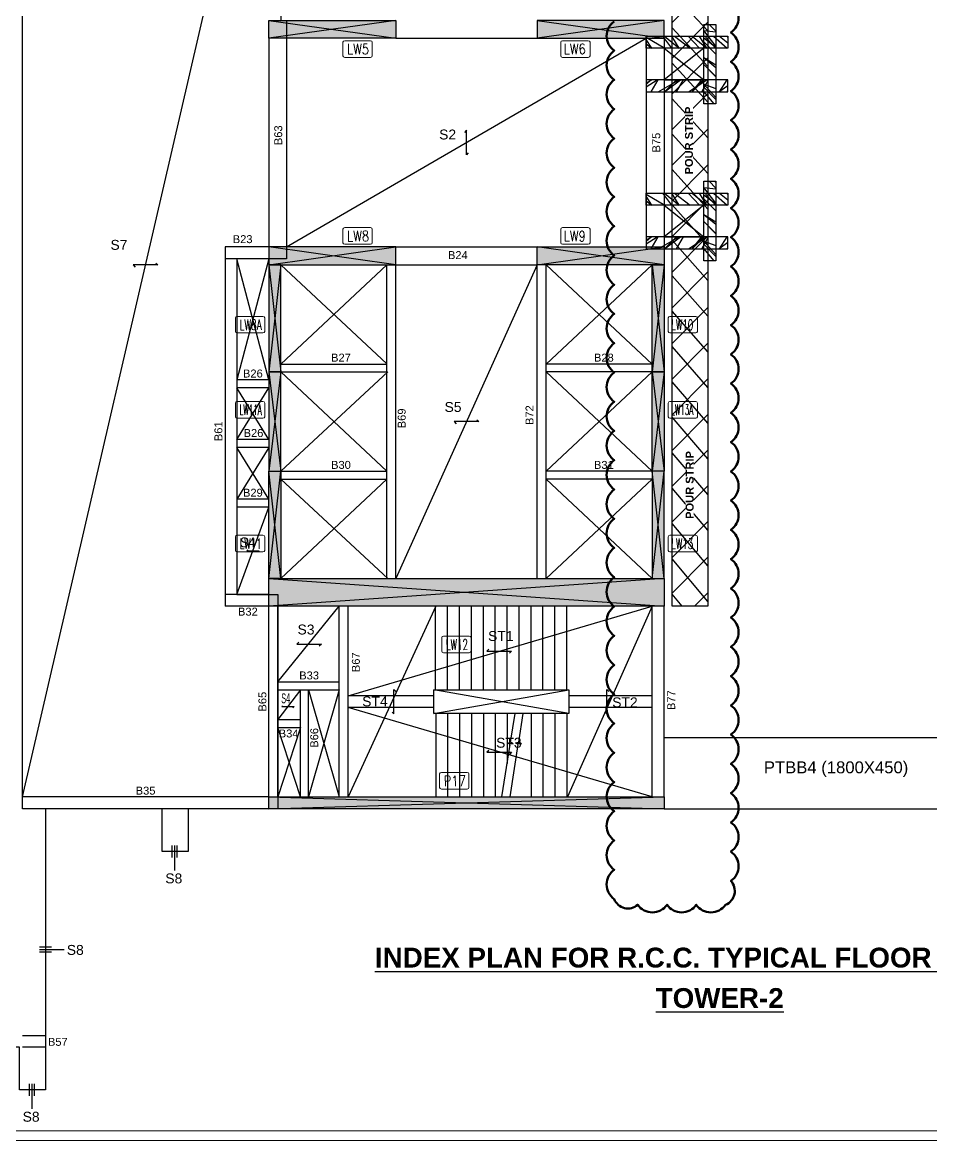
# Model space of a CAD drawing. Header units: millimetres. Extents: x 4072749 to 4289992, y -2929799 to -2870333.
# Drawn here: x 4147839 to 4170693, y -2929799 to -2901649 of the extents above; entities that cross this region are included whole.
import ezdxf
from ezdxf.enums import TextEntityAlignment as Align

# ---------------------------------------------------------------- set-up
doc = ezdxf.new("R2010")
doc.units = ezdxf.units.MM
doc.header["$MEASUREMENT"] = 0
for name, color, linetype in [('JW_  BEAM', 4, 'Continuous'), ('JW_  COL', 221, 'Continuous'), ('JW_  COLFILL', 25, 'Continuous'), ('JW_  DUCT', 41, 'Continuous'), ('JW_  SLAB', 3, 'Continuous'), ('JW_  SLAB MARK', 3, 'Continuous'), ('JW_  SLAB NO', 1, 'Continuous'), ('JW_ BEAM NO', 42, 'Continuous'), ('JW_ SLAB MARK', 3, 'Continuous'), ('PT BAND BEAM NO', 7, 'Continuous'), ('STR PT SLAB BOT MESH', 7, 'Continuous')]:
    doc.layers.add(name, color=color, linetype=linetype)
for name, color, linetype, lineweight in [('JW_  TEMPLATE', 7, 'Continuous', 0), ('JW_ CNO', 255, 'Continuous', 0), ('POUR STRIP', 226, 'Continuous', 30), ('PT BEAM', 190, 'Continuous', 5), ('STR HB', 7, 'Continuous', 30)]:
    doc.layers.add(name, color=color, linetype=linetype, lineweight=lineweight)
doc.styles.add('ITA', font='simplex.shx')
doc.styles.add('JW_LABEL_100', font='swisseb.ttf')
doc.styles.add('NEWIL', font='GOTHICB.TTF', dxfattribs={"height": 300})
doc.styles.add('SC-BBS1', font='sanss___.ttf')

# ---------------------------------------------------------------- blocks, each defined once
blk = doc.blocks.new('A$C7AA324D1')
at = {"layer": 'JW_ SLAB MARK'}
for p, q in [((378.12562139894, 0), (-1178.484409792756, 0)), ((378.12562139894, 164.5394158016715), (-373.4778657432472, 164.5394158016715)), ((378.12562139894, -149.5278345884871), (-373.4778657432472, -149.5278345884871))]:
    blk.add_line(p, q, dxfattribs=at)
blk = doc.blocks.new('A$C100E1CEC')
at = {"layer": 'JW_  SLAB MARK'}
blk.add_lwpolyline([(62.1073909047991, -374.8061130348359), (0, -443.0889057548482), (0, 443.0889057549649), (-76.91572563932277, 365.506074011093)], dxfattribs=at)
blk = doc.blocks.new('00 JW_  COL')
at = {"layer": 'JW_  COL'}
for p, q in [((0, 1), (1, 0)), ((0, 0), (1, 1))]:
    blk.add_line(p, q, dxfattribs=at)
blk.add_lwpolyline([(0, 0), (1, 0), (1, 1), (0, 1)], close=True, dxfattribs=at)
at = {"layer": 'JW_  COLFILL'}
blk.add_trace([(1, 1), (0, 1), (1, 0), (0, 0)], dxfattribs=at)
blk = doc.blocks.new('Co')
at = {"const_width": 0.75}
blk.add_lwpolyline([(-12.57264648434829, -7.168791121484557), (-12.57264648434829, 6.586867149988848, -0.4142135623730951), (-11.0726464843483, 8.086867149988848), (10.51336620979646, 8.086867149988848, -0.4142135623730951), (12.01336620979646, 6.586867149988848), (12.01336620979646, -7.168791121484333, -0.4142135623730951), (10.51336620979646, -8.668791121484333), (-11.0726464843483, -8.668791121484333, -0.4142135623730951)], format="xyb", close=True, dxfattribs=at)
at = {"style": 'ITA', "width": 0.6141413779532503}
blk.add_attdef('COL', text='', height=10.5, rotation=0.6380426177420724, dxfattribs=at).set_placement((-9.934659994843967, -5.506866508021403), (8.48843896730341, -5.301699420482576), align=Align.FIT)

msp = doc.modelspace()

# ---------------------------------------------------------------- hatches: boundary and pattern name
at = {"layer": 'POUR STRIP', "lineweight": -3}
h = msp.add_hatch(dxfattribs=at)
h.set_pattern_fill('ANSI37', color=226, scale=200, style=0)
h.set_pattern_definition([(45, (-265170448.1987225, -2338983835.147085), (-449.0128060534576, 449.0128060534577), []), (135, (-265170448.1987225, -2338983835.147085), (-449.0128060534577, -449.0128060534576), [])])
h.paths.add_polyline_path([(4164188.214708298, -2916348.954593997), (4165088.214708298, -2916348.954593997), (4165088.214708298, -2892998.953764453), (4164188.214708298, -2892998.953764453)])
at = {"layer": 'STR HB', "lineweight": -3}
h = msp.add_hatch(dxfattribs=at)
h.set_pattern_fill('ANSI34', color=252, scale=25, angle=270, style=0)
h.set_pattern_definition([(315, (-2331635054.25076, 267850663.1863077), (336.7596045400932, 336.7596045400932), []), (315, (-2331635054.25076, 267850550.933058), (336.7596045400932, 336.7596045400932), []), (315, (-2331635054.25076, 267850438.6798079), (336.7596045400932, 336.7596045400932), []), (315, (-2331635054.25076, 267850326.4263079), (336.7596045400932, 336.7596045400932), [])])
h.paths.add_polyline_path([(4164988.214707851, -2901698.950978994), (4164988.214708328, -2903698.917917967), (4165288.214708328, -2903698.917917967), (4165288.214708328, -2901698.950979054)])
h = msp.add_hatch(dxfattribs=at)
h.set_pattern_fill('ANSI34', color=252, scale=24.99999999999999, angle=90, style=0)
h.set_pattern_definition([(135, (2339960780.620587, -273654661.0734785), (-336.7596045400932, -336.7596045400931), []), (135, (2339960780.620587, -273654548.8202289), (-336.7596045400932, -336.7596045400931), []), (135, (2339960780.620587, -273654436.5669788), (-336.7596045400932, -336.7596045400931), []), (135, (2339960780.620587, -273654324.3134788), (-336.7596045400932, -336.7596045400931), [])])
h.paths.add_polyline_path([(4165588.119856358, -2902298.969252884), (4165588.119856358, -2901998.969252348), (4163538.249332428, -2901998.91930294), (4163538.249332428, -2902298.919303417)])
h = msp.add_hatch(dxfattribs=at)
h.set_pattern_fill('ANSI34', color=252, scale=24.99999999999999, angle=270, style=0)
h.set_pattern_definition([(225, (2339960780.620587, 267849263.2341654), (-336.7596045400932, 336.7596045400931), []), (225, (2339960780.620587, 267849150.9809158), (-336.7596045400932, 336.7596045400931), []), (225, (2339960780.620587, 267849038.7276657), (-336.7596045400932, 336.7596045400931), []), (225, (2339960780.620587, 267848926.4741657), (-336.7596045400932, 336.7596045400931), [])])
h.paths.add_polyline_path([(4165588.119856834, -2903098.870060146), (4163538.249332428, -2903098.820110738), (4163538.249332428, -2903398.820111334), (4165588.119856834, -2903398.870060682)])
h = msp.add_hatch(dxfattribs=at)
h.set_pattern_fill('ANSI34', color=252, scale=25, angle=270, style=0)
h.set_pattern_definition([(315, (-2331635054.25076, 267846713.1863077), (336.7596045400932, 336.7596045400932), []), (315, (-2331635054.25076, 267846600.933058), (336.7596045400932, 336.7596045400932), []), (315, (-2331635054.25076, 267846488.6798079), (336.7596045400932, 336.7596045400932), []), (315, (-2331635054.25076, 267846376.4263079), (336.7596045400932, 336.7596045400932), [])])
h.paths.add_polyline_path([(4164988.214707851, -2905648.950978994), (4164988.214708328, -2907648.917917967), (4165288.214708328, -2907648.917917967), (4165288.214708328, -2905648.950979054)])
h = msp.add_hatch(dxfattribs=at)
h.set_pattern_fill('ANSI34', color=252, scale=24.99999999999999, angle=90, style=0)
h.set_pattern_definition([(135, (2339960780.620587, -273658611.0734785), (-336.7596045400932, -336.7596045400931), []), (135, (2339960780.620587, -273658498.8202289), (-336.7596045400932, -336.7596045400931), []), (135, (2339960780.620587, -273658386.5669788), (-336.7596045400932, -336.7596045400931), []), (135, (2339960780.620587, -273658274.3134788), (-336.7596045400932, -336.7596045400931), [])])
h.paths.add_polyline_path([(4165588.119856358, -2906248.969252884), (4165588.119856358, -2905948.969252348), (4163538.249332428, -2905948.91930294), (4163538.249332428, -2906248.919303417)])
h = msp.add_hatch(dxfattribs=at)
h.set_pattern_fill('ANSI34', color=252, scale=24.99999999999999, angle=270, style=0)
h.set_pattern_definition([(225, (2339960780.620587, 267845313.2341654), (-336.7596045400932, 336.7596045400931), []), (225, (2339960780.620587, 267845200.9809158), (-336.7596045400932, 336.7596045400931), []), (225, (2339960780.620587, 267845088.7276657), (-336.7596045400932, 336.7596045400931), []), (225, (2339960780.620587, 267844976.4741657), (-336.7596045400932, 336.7596045400931), [])])
h.paths.add_polyline_path([(4165588.119856834, -2907048.870060146), (4163538.249332428, -2907048.820110738), (4163538.249332428, -2907348.820111334), (4165588.119856834, -2907348.870060682)])

# ---------------------------------------------------------------- linework, layer by layer
at = {"layer": 'JW_  BEAM'}
for p, q in [((4154038.840416738, -2902049.003321954), (4154038.840416738, -2907298.937909706)), ((4154488.840416735, -2902049.004869733), (4154488.840416735, -2907298.939457487)), ((4157238.538277278, -2902048.999633651), (4160788.840482026, -2902049.303034918)), ((4163538.84048203, -2902049.00855806), (4163538.84048203, -2907298.936361926)), ((4163988.840482026, -2902049.01010584), (4163988.840482026, -2907298.937909706)), ((4152938.349490155, -2907298.999633651), (4152938.350414169, -2916348.999633141)), ((4154038.977227373, -2907298.999309077), (4152938.538301716, -2907298.999633651)), ((4157238.839051526, -2907298.937909706), (4160788.840482026, -2907298.937641037)), ((4154038.977227373, -2907598.999309077), (4152938.538301716, -2907598.999633651)), ((4153238.349532514, -2907598.999633651), (4153238.350371891, -2916048.999633141)), ((4157008.153279427, -2915648.34424137), (4157008.153279427, -2907748.9375776)), ((4157238.153279427, -2915648.34424137), (4157238.153279427, -2907748.9375776)), ((4157238.839051526, -2907748.937909706), (4160788.840482026, -2907748.937641037)), ((4160788.455429979, -2915648.34424137), (4160788.455429979, -2907748.9375776)), ((4161018.455429979, -2915648.34424137), (4161018.455429979, -2907748.9375776)), ((4154338.455242949, -2910249.240953553), (4157008.153256109, -2910249.240963862)), ((4154338.455242949, -2910449.240953553), (4157008.153256109, -2910449.240963862)), ((4163688.455551722, -2910249.240953165), (4161018.455453299, -2910249.240963862)), ((4163688.455551722, -2910449.240953165), (4161018.455453299, -2910449.240963862)), ((4154038.977603912, -2910648.999016729), (4153238.350095289, -2910648.999341303)), ((4154038.977603912, -2910848.999016729), (4153238.350126008, -2910848.999341303)), ((4154038.977603889, -2912148.99901673), (4153238.350095266, -2912148.999341304)), ((4154038.977603889, -2912348.99904079), (4153238.350125984, -2912348.999365365)), ((4154338.455311424, -2912949.240490359), (4157008.153324582, -2912949.240500668)), ((4163688.455483247, -2912949.240489971), (4161018.455384824, -2912949.240500668)), ((4154338.455311424, -2913149.240490359), (4157008.153324582, -2913149.240500669)), ((4163688.455483247, -2913149.240489971), (4161018.455384824, -2913149.240500669)), ((4154038.977603864, -2913648.999128404), (4153238.350095241, -2913648.999452978)), ((4154038.977603864, -2913848.999055815), (4153238.35012596, -2913848.99938039)), ((4154038.977604055, -2916048.999308567), (4152938.538678397, -2916048.999633141)), ((4154038.977604055, -2916348.999308567), (4152938.538678397, -2916348.999633141)), ((4154038.788634498, -2921148.999959025), (4154038.788634498, -2916348.999592561)), ((4154268.788634498, -2921148.999959025), (4154268.788634498, -2916348.999592561)), ((4155808.538334359, -2921148.999977634), (4155808.538334359, -2916348.999611171)), ((4156038.538334359, -2921148.999977634), (4156038.538334359, -2916348.999611171)), ((4158238.506560792, -2918449.000016141), (4158238.506560613, -2916349.000027108)), ((4158538.506560792, -2918449.000016141), (4158538.506560613, -2916349.000027108)), ((4158838.538311412, -2918449.000016141), (4158838.538311233, -2916349.000027108)), ((4159138.538311412, -2918449.000016141), (4159138.538311233, -2916349.000027108)), ((4159438.538311412, -2918449.000016141), (4159438.538311233, -2916349.000027108)), ((4159738.538311412, -2918449.000016141), (4159738.538311233, -2916349.000027108)), ((4160038.538311531, -2918449.000016141), (4160038.538311352, -2916349.000027108)), ((4160338.538311412, -2918449.000016141), (4160338.538311233, -2916349.000027108)), ((4160638.538311412, -2918449.000016141), (4160638.538311233, -2916349.000027108)), ((4160938.538311412, -2918449.000016141), (4160938.538311233, -2916349.000027108)), ((4161238.538311412, -2918449.000016141), (4161238.538311233, -2916349.000027108)), ((4161538.538311412, -2918449.000016141), (4161538.538311233, -2916349.000027108)), ((4163686.822089778, -2921148.999977634), (4163686.822089778, -2916348.999611171)), ((4163986.822089778, -2921148.999977634), (4163986.822089778, -2916348.999611171)), ((4154268.858468366, -2918248.99993617), (4155808.608168228, -2918248.999955334)), ((4154268.858465559, -2918448.999981412), (4155808.608165421, -2918449.000000576)), ((4154838.910284681, -2921148.999626895), (4154838.910284681, -2918448.999988186)), ((4155038.910307688, -2921148.999626895), (4155038.91030769, -2918448.999990994)), ((4158188.538324155, -2918599.000003338), (4156038.538311352, -2918599.000003338)), ((4163688.538311352, -2918598.865772653), (4161588.538298549, -2918598.865772653)), ((4158188.538324155, -2918899.000003338), (4156038.538311352, -2918899.000003338)), ((4163688.538311352, -2918898.865772653), (4161588.538298549, -2918898.865772653)), ((4158238.538311352, -2919049.000016141), (4158238.538311352, -2921149.000015188)), ((4158538.538311352, -2919049.000016141), (4158538.538311352, -2921149.000015188)), ((4158838.538311352, -2919049.000016141), (4158838.538311352, -2921149.000015188)), ((4159138.538311352, -2919049.000016141), (4159138.538311352, -2921149.000015188)), ((4159438.538311352, -2919049.000016141), (4159438.538311352, -2921149.000015188)), ((4159738.538311352, -2919049.000016141), (4159738.538311352, -2921149.000015188)), ((4160038.538311352, -2919049.000016141), (4160038.538311352, -2920303.505891252)), ((4160638.538311352, -2919049.000016141), (4160638.538311352, -2921149.000015188)), ((4160938.538311352, -2919049.000016141), (4160938.538311352, -2921149.000015188)), ((4161238.538311352, -2919049.000016141), (4161238.538311352, -2921149.000015188)), ((4161538.538311352, -2919049.000016141), (4161538.538311352, -2921149.000015188)), ((4154268.858468366, -2919198.999995759), (4154838.910284681, -2919198.999995759)), ((4154268.858465, -2919398.999995759), (4154838.910281312, -2919398.999995759)), ((4154038.840450813, -2921148.937909706), (4147838.716190628, -2921148.937909706)), ((4154038.840450813, -2921448.937909706), (4147838.712394765, -2921448.937909706)), ((4147838.474741636, -2927149.022955838), (4148418.216057017, -2927149.020851594)), ((4148418.216057017, -2927149.020851594), (4148418.216057017, -2927449.020851594)), ((4148418.216057017, -2927449.020851594), (4147838.537864035, -2927449.010331358))]:
    msp.add_line(p, q, dxfattribs=at)
msp.add_lwpolyline([(4158188.538324155, -2918449.000016141), (4161588.538298549, -2918449.000016141), (4161588.538298549, -2919049.000016141), (4158188.538324155, -2919049.000016141)], close=True, dxfattribs=at)
for points in [[(4159905.592208256, -2921148.865769315), (4160113.266746272, -2919828.33272593), (4160043.838045348, -2919787.045252252), (4160192.016821672, -2919810.348689485), (4160122.588121166, -2919769.061214853), (4160235.829041411, -2919049.000016141)], [(4160110.525070121, -2921148.865769315), (4160318.199608137, -2919828.33272593), (4160248.770907213, -2919787.045252252), (4160396.949683537, -2919810.348689485), (4160327.52098303, -2919769.061214853), (4160440.761903276, -2919049.000016141)]]:
    msp.add_lwpolyline(points, dxfattribs=at)
at = {"layer": 'JW_  DUCT'}
for p, q in [((4163988.840482026, -2902298.999652057), (4164988.538301716, -2903098.999633651)), ((4164988.538278708, -2902298.999652057), (4163988.840482026, -2903098.999633651)), ((4163988.805366666, -2906248.966247573), (4164988.538271198, -2907048.999615245)), ((4164988.496967325, -2906249.032695156), (4163988.805363237, -2907048.994339454)), ((4154038.978483112, -2907599.219974606), (4153238.349808591, -2910648.999341303)), ((4154038.977603913, -2910648.999016729), (4153238.401405546, -2907598.98718579)), ((4154338.455421773, -2907748.999995759), (4157008.153279427, -2910248.999995759)), ((4154338.455421773, -2910249.240953553), (4157008.153279427, -2907748.999995759)), ((4161018.455429979, -2907748.999995759), (4163688.455551722, -2910249.240953165)), ((4161018.455429979, -2910249.240963862), (4163688.455421773, -2907748.999995759)), ((4154338.455242949, -2910449.240953553), (4157008.153324582, -2912949.240500668)), ((4157038.455421773, -2910448.999995759), (4154338.455421773, -2912949.240490359)), ((4161018.455429979, -2910448.999995759), (4163688.455421773, -2912948.936386937)), ((4161018.455429979, -2912949.240500668), (4163688.590374993, -2910449.061514338)), ((4154039.030285681, -2912148.999016731), (4153238.401405165, -2910848.999341303)), ((4153238.401405141, -2912148.999341304), (4154038.978360987, -2910849.107193225)), ((4154039.030285681, -2912348.999040789), (4153238.401405117, -2913648.999452978)), ((4154038.978360939, -2913648.890951908), (4153238.401405141, -2912348.999365365)), ((4157008.153279427, -2913148.999995759), (4154338.521058713, -2915649.068258177)), ((4154338.705536159, -2913149.24049036), (4157038.455421773, -2915648.999995759)), ((4161018.455429979, -2915648.34424137), (4163688.455551722, -2913148.999870808)), ((4161018.455429979, -2913149.240500669), (4163688.455421773, -2915648.999995759)), ((4155038.91030769, -2918448.999990994), (4155808.660154136, -2921148.999995759)), ((4155808.608165421, -2918449.000000576), (4155038.910307688, -2921148.937577577)), ((4158188.538324155, -2919049.000016141), (4161588.538298549, -2918449.000016141)), ((4161588.538298549, -2919049.000016141), (4158188.538324155, -2918449.000016141)), ((4154838.910281312, -2919398.999995759), (4154268.858468366, -2921148.999995759)), ((4154838.910284681, -2921148.937577577), (4154268.858468366, -2919398.999995759))]:
    msp.add_line(p, q, dxfattribs=at)
for points in [[(4164988.538278708, -2902298.999652057), (4163988.840482026, -2902298.999652057), (4163988.840482026, -2903098.999633651), (4164988.538278708, -2903098.999633651)], [(4164988.538278708, -2906249.032695156), (4163988.805366666, -2906248.999309077), (4163988.805366666, -2907048.994339454), (4164988.538278708, -2907049.027725533)]]:
    msp.add_lwpolyline(points, close=True, dxfattribs=at)
at = {"layer": 'JW_  SLAB'}
for p, q in [((4147838.712394766, -2921148.937909706), (4154038.538155535, -2894349.880050355)), ((4154488.840416735, -2907298.937585156), (4163538.84048203, -2902049.00855806)), ((4160788.455429979, -2907748.9375776), (4157238.153279427, -2915648.34424137)), ((4153238.350371892, -2916048.999633141), (4154038.977603865, -2913848.999055815)), ((4154268.788634498, -2918249.000268299), (4155808.538334359, -2916348.999611171)), ((4156038.288148163, -2918598.999309077), (4163686.822089778, -2916349.000327888)), ((4158238.588228885, -2916348.999296273), (4156038.538334359, -2921148.999977634)), ((4163686.822089778, -2916349.000327888), (4161555.204945365, -2921148.999309077)), ((4154838.910284681, -2918448.999988187), (4154268.858468366, -2919198.999995759)), ((4163686.822089778, -2921148.937909706), (4156038.288148163, -2918898.999309077))]:
    msp.add_line(p, q, dxfattribs=at)
msp.add_lwpolyline([(4184488.214706748, -2886823.896189699), (4184488.214755743, -2921448.89616395), (4184488.214755743, -2922523.89616395), (4183838.214755743, -2922523.89616395), (4183838.214755743, -2921443.962496767), (4152008.214707284, -2921453.829831133), (4152008.214707284, -2922523.89616395), (4151358.214707284, -2922523.89616395), (4151358.214707284, -2921448.89616395), (4148418.214707463, -2921448.89616395), (4148418.214707463, -2928523.89616395), (4147768.214707463, -2928523.89616395), (4147768.214707463, -2927448.89616395), (4099838.214731305, -2927448.89616395)], dxfattribs=at)
at = {"layer": 'JW_  TEMPLATE'}
for points in [[(4072749.499868047, -2870397.900057539), (4072749.499868047, -2929799.403855008), (4192186.247252548, -2929799.403855008), (4192186.247252548, -2870397.900057539)], [(4072999.506197161, -2870647.906386654), (4072999.506197161, -2929549.397525895), (4191936.240923435, -2929549.397525895), (4191936.240923435, -2870647.906386654)]]:
    msp.add_lwpolyline(points, close=True, dxfattribs=at)
at = {"layer": 'POUR STRIP', "color": 226, "lineweight": -3}
msp.add_lwpolyline([(4164188.214708298, -2892999.02916373), (4165088.214708298, -2892999.030321759), (4165088.214708298, -2916348.957378459), (4164188.214708298, -2916348.954593997)], close=True, dxfattribs=at)
at = {"layer": 'PT BAND BEAM NO'}
msp.add_lwpolyline([(4147838.090437884, -2893899.835033182), (4154338.214585124, -2893899.835033181), (4154338.214585124, -2901598.830355143), (4154488.516846322, -2901598.954291904), (4154488.516846322, -2907598.954291904), (4154038.653656961, -2907598.954291904), (4153238.081079272, -2907598.954528033), (4153238.028425093, -2916048.954527538), (4154268.465064087, -2916048.954386676), (4154268.465064088, -2921448.892567982), (4147838.388824355, -2921448.892892533), (4147838.388824355, -2893899.835033182)], dxfattribs=at)
at = {"layer": 'PT BEAM', "lineweight": 30}
for p, q in [((4163986.196379907, -2919648.944657097), (4184188.127933298, -2919648.955063388)), ((4163988.26658294, -2921448.892567982), (4184163.211355211, -2921448.954986163))]:
    msp.add_line(p, q, dxfattribs=at)
at = {"layer": 'STR HB', "lineweight": -3}
for points in [[(4165288.214708298, -2901698.950979011), (4165288.214708298, -2903698.917917984), (4164988.214708298, -2903698.917917984), (4164988.214708298, -2901698.950979011)], [(4163538.249332653, -2902298.919303415), (4163538.249332653, -2901998.919302938), (4165588.11985647, -2901998.969252363), (4165588.11985647, -2902298.96925284)], [(4163538.249332653, -2903098.820110796), (4163538.249332653, -2903398.820111272), (4165588.11985647, -2903398.870060697), (4165588.11985647, -2903098.87006022)], [(4165288.214708297, -2905648.950979011), (4165288.214708297, -2907648.917917984), (4164988.214708297, -2907648.917917984), (4164988.214708297, -2905648.950979011)], [(4163538.249332652, -2906248.919303415), (4163538.249332652, -2905948.919302938), (4165588.119856469, -2905948.969252363), (4165588.119856469, -2906248.96925284)], [(4163538.249332652, -2907048.820110796), (4163538.249332652, -2907348.820111272), (4165588.119856469, -2907348.870060697), (4165588.119856469, -2907048.87006022)]]:
    msp.add_lwpolyline(points, close=True, dxfattribs=at)

# ---------------------------------------------------------------- block references
at = {"layer": 'JW_  COL'}
for p, xscale, yscale, zscale, rotation in [((4157238.538277278, -2901598.999309078), 450, -3200, 299.9997228682041, 270), ((4160788.538342564, -2901598.999309078), -450, -3200, 299.9997228682041, 89.99999999999993), ((4157238.538277278, -2907748.937585157), -450, -3200, 299.9997228682041, 270), ((4160788.538342564, -2907748.937585157), 450, -3200, 299.9997228682041, 90), ((4154038.538155534, -2907749.061521917), -2700, -300, 2749.886601229548, 89.99999999999993), ((4163988.538464308, -2907749.061521917), 2700, -300, 2749.886601229548, 270), ((4154038.403332263, -2910449.061521918), -2500, -300, 2749.886601229548, 89.99999999999993), ((4163988.673287578, -2910449.061521918), 2500, -300, 2749.886601229548, 270), ((4154038.538155534, -2915648.937096238), 2700, -300, 2749.886601229548, 90), ((4163988.538464308, -2915648.937096238), -2700, -300, 2749.886601229548, 270), ((4163988.538309922, -2915648.936890896), 700, -9950, 299.9997228682041, 270), ((4154038.59015335, -2921148.937585156), -9950, 300, 1099.999999999854, 180)]:
    msp.add_blockref('00 JW_  COL', p, dxfattribs=dict(at, xscale=xscale, yscale=yscale, zscale=zscale, rotation=rotation))
at = {"layer": 'JW_  SLAB MARK'}
for name, p, xscale, yscale, zscale in [('A$C100E1CEC', (4159013.840449382, -2904673.969411255), 0.7000000000698492, 0.7000000000698492, 0.7000000000698492), ('A$C100E1CEC', (4157188.688346895, -2918748.999636953), -0.7000000000698492, 0.7000000000698492, 0.7000000000698492), ('A$C100E1CEC', (4162546.013517571, -2918748.999818482), -0.7000000000698492, 0.7000000000698492, 0.7000000000698492), ('A$C7AA324D1', (4148418.216057017, -2924986.39616395), -0.4, 0.4, 0.4)]:
    msp.add_blockref(name, p, dxfattribs=dict(at, xscale=xscale, yscale=yscale, zscale=zscale))
for name, p, xscale, yscale, zscale, rotation in [('A$C100E1CEC', (4150935.452654334, -2907756.672360606), 0.7000000000698492, 0.7000000000698492, 0.7000000000698492, 90), ('A$C100E1CEC', (4159013.304354704, -2911698.640909485), 0.7000000000698492, 0.7000000000698492, 0.7000000000698492, 90), ('A$C100E1CEC', (4153642.185637299, -2914948.999344478), -0.3500000000349246, 0.3500000000349246, 0.3500000000349246, 270), ('A$C100E1CEC', (4155053.788549701, -2917298.999939735), -0.7000000000698492, 0.7000000000698492, 0.7000000000698492, 270), ('A$C100E1CEC', (4159837.680184242, -2917473.999818482), -0.7000000000698492, 0.7000000000698492, 0.7000000000698492, 270), ('A$C100E1CEC', (4154519.395302209, -2918874.009556495), -0.3500000000349246, 0.3500000000349246, 0.3500000000349246, 270), ('A$C100E1CEC', (4159837.680184243, -2920023.968609391), -0.7000000000698492, 0.7000000000698492, 0.7000000000698492, 270), ('A$C7AA324D1', (4151663.538278707, -2922523.999309077), -0.4, 0.4, 0.4, 270), ('A$C7AA324D1', (4148073.536929333, -2928523.999309077), -0.4, 0.4, 0.4, 270)]:
    msp.add_blockref(name, p, dxfattribs=dict(at, xscale=xscale, yscale=yscale, zscale=zscale, rotation=rotation))
at = {"layer": 'JW_ CNO'}
ref = msp.add_blockref('Co', (4156264.558327252, -2902315.053774012), dxfattribs=dict(at, xscale=-30, yscale=25, zscale=1159210))
ref.add_attrib('COL', 'LW5', dxfattribs={"layer": '0', "height": 262.5049732237251, "rotation": 359.4682911028592, "style": 'ITA', "oblique": -0.2339283190061191, "width": 0.7494322674471615}).set_placement((4156009.905158228, -2902447.596259524), (4156562.598127096, -2902452.725436713), align=Align.FIT)
ref = msp.add_blockref('Co', (4161762.518292592, -2902315.053774012), dxfattribs=dict(at, xscale=30, yscale=25, zscale=1159210))
ref.add_attrib('COL', 'LW6', dxfattribs={"layer": '0', "height": 262.5049732237251, "rotation": 0.5317088973330019, "style": 'ITA', "oblique": -0.2339283190061191, "width": 0.7494322674484475}).set_placement((4161464.478492747, -2902452.725436713), (4162017.171461616, -2902447.596259522), align=Align.FIT)
ref = msp.add_blockref('Co', (4156264.558327252, -2907032.883120222), dxfattribs=dict(at, xscale=30, yscale=25, zscale=1159210, rotation=180))
ref.add_attrib('COL', 'LW8', dxfattribs={"layer": '0', "height": 262.5049732237251, "rotation": 0.5317088837675236, "style": 'ITA', "oblique": -0.2339283190061191, "width": 0.7494322674493265}).set_placement((4156012.341187968, -2907162.83430459), (4156565.034156838, -2907157.705127531), align=Align.FIT)
ref = msp.add_blockref('Co', (4161762.518292592, -2907032.883120222), dxfattribs=dict(at, xscale=-30, yscale=25, zscale=1159210, rotation=180))
ref.add_attrib('COL', 'LW9', dxfattribs={"layer": '0', "height": 262.5049732237251, "rotation": 359.4682911163764, "style": 'ITA', "oblique": -0.2339283190061191, "width": 0.7494322674480464}).set_placement((4161462.042463006, -2907157.705127401), (4162014.735431875, -2907162.834304459), align=Align.FIT)
ref = msp.add_blockref('Co', (4153561.132757518, -2909266.145343332), dxfattribs=dict(at, xscale=30, yscale=25, zscale=1159210, rotation=180))
ref.add_attrib('COL', 'LW8A', dxfattribs={"layer": '0', "height": 262.5049732237251, "rotation": 0.5317088835261767, "style": 'ITA', "oblique": -0.2339283190061191, "width": 0.5458827627099822}).set_placement((4153308.915618235, -2909396.096527698), (4153861.608587106, -2909390.96735064), align=Align.FIT)
ref = msp.add_blockref('Co', (4164465.943862323, -2909266.145343332), dxfattribs=dict(at, xscale=-30, yscale=25, zscale=1159210, rotation=180))
ref.add_attrib('COL', 'LW10', dxfattribs={"layer": '0', "height": 262.5049732237251, "rotation": 359.4682911163272, "style": 'ITA', "oblique": -0.2339283190061191, "width": 0.559702579485577}).set_placement((4164165.468032739, -2909390.967350509), (4164718.161001608, -2909396.096527568), align=Align.FIT)
ref = msp.add_blockref('Co', (4153561.132757518, -2911396.483630063), dxfattribs=dict(at, xscale=-30, yscale=25, zscale=1159210))
ref.add_attrib('COL', 'LW11A', dxfattribs={"layer": '0', "height": 262.5049732237251, "rotation": 359.468291102861, "style": 'ITA', "oblique": -0.2339283190061191, "width": 0.4377871661339756}).set_placement((4153306.479588495, -2911529.026115575), (4153859.172557364, -2911534.155292764), align=Align.FIT)
ref = msp.add_blockref('Co', (4164465.943862323, -2911396.483630063), dxfattribs=dict(at, xscale=30, yscale=25, zscale=1159210))
ref.add_attrib('COL', 'LW13A', dxfattribs={"layer": '0', "height": 262.5049732237251, "rotation": 0.5317088972829408, "style": 'ITA', "oblique": -0.2339283190061191, "width": 0.4377871661347234}).set_placement((4164167.904062478, -2911534.155292764), (4164720.597031348, -2911529.026115574), align=Align.FIT)
ref = msp.add_blockref('Co', (4153561.132757518, -2914775.739694905), dxfattribs=dict(at, xscale=30, yscale=25, zscale=1159210, rotation=180))
ref.add_attrib('COL', 'LW11', dxfattribs={"layer": '0', "height": 262.5049732237251, "rotation": 0.5317088837192542, "style": 'ITA', "oblique": -0.2339283190061191, "width": 0.5742403088248039}).set_placement((4153308.915618235, -2914905.690879272), (4153861.608587106, -2914900.561702213), align=Align.FIT)
ref = msp.add_blockref('Co', (4164465.943862323, -2914775.739694905), dxfattribs=dict(at, xscale=-30, yscale=25, zscale=1159210, rotation=180))
ref.add_attrib('COL', 'LW13', dxfattribs={"layer": '0', "height": 262.5049732237251, "rotation": 359.468291116279, "style": 'ITA', "oblique": -0.2339283190061191, "width": 0.5597025794855811}).set_placement((4164165.468032739, -2914900.561702083), (4164718.161001608, -2914905.690879142), align=Align.FIT)
ref = msp.add_blockref('Co', (4158751.663217437, -2917315.065020833), dxfattribs=dict(at, xscale=30, yscale=25, zscale=1159210, rotation=180))
ref.add_attrib('COL', 'LW12', dxfattribs={"layer": '0', "height": 262.5049732237251, "rotation": 0.5317088837192542, "style": 'ITA', "oblique": -0.2339283190061191, "width": 0.5597025794874673}).set_placement((4158499.446078153, -2917445.0162052), (4159052.139047024, -2917439.887028141), align=Align.FIT)
ref = msp.add_blockref('Co', (4158698.641805162, -2920747.773945242), dxfattribs=dict(at, xscale=30, yscale=25, zscale=1159210, rotation=180))
ref.add_attrib('COL', 'P17', dxfattribs={"layer": '0', "height": 262.5049732237251, "rotation": 0.5317088837192542, "style": 'ITA', "oblique": -0.2339283190061191, "width": 0.7494322674493205}).set_placement((4158446.424665878, -2920877.725129609), (4158999.117634748, -2920872.59595255), align=Align.FIT)

# ---------------------------------------------------------------- texts
at = {"color": 4, "style": 'JW_LABEL_100'}
for s, p in [('%%UINDEX PLAN FOR R.C.C. TYPICAL FLOOR SLAB', (4156710.610816475, -2925441.853667847)), ('%%UTOWER-2', (4163775.203433237, -2926460.005482191))]:
    msp.add_text(s, height=500, dxfattribs=at).set_placement(p)
at = {"layer": 'JW_  SLAB NO', "style": 'SC-BBS1'}
for s, p in [('S2', (4158325.812549031, -2904596.955868836)), ('S7', (4150056.082401855, -2907375.008901098)), ('S5', (4158462.213861775, -2911455.957467791)), ('S3', (4154762.593656396, -2917058.180461068)), ('ST1', (4159557.035074431, -2917221.132226597)), ('ST4', (4156389.5, -2918867.5)), ('ST2', (4162681.689833946, -2918891.480884544)), ('ST3', (4159759.465684628, -2919908.747754685)), ('S8', (4151435.510711402, -2923323.26327367)), ('S8', (4148956.460100478, -2925123.420486753)), ('S8', (4147845.509362027, -2929323.26327367))]:
    msp.add_text(s, height=250, dxfattribs=at).set_placement(p)
for width, p in [(0.9, (4153316.003787334, -2914864.432518661, 1.438398204102128e-09)), (0.5, (4154353.713452244, -2918789.442730677))]:
    msp.add_text('S4', height=250, dxfattribs=dict(at, width=width)).set_placement(p)
at = {"layer": 'JW_ BEAM NO', "style": 'SC-BBS1'}
for s, p in [('B63', (4154436.877053863, -2904242.411844465)), ('B75', (4163949.471483401, -2904426.934156378)), ('B77', (4164325.631001372, -2918463.434156379))]:
    msp.add_text(s, height=200, rotation=90, dxfattribs=at).set_placement(p, align=Align.BOTTOM_RIGHT)
for s, p in [('B23', (4153381.068605535, -2907266.217470597)), ('B24', (4158796.588155535, -2907667.217470597)), ('B27', (4155855.588155535, -2910248.717470597)), ('B28', (4162470.588155535, -2910248.717470597)), ('B26', (4153638.663849601, -2910648.999179016)), ('B26', (4153654.163849601, -2912146.499179016)), ('B30', (4155855.588155535, -2912948.717470597)), ('B31', (4162470.588155535, -2912948.717470597)), ('B29', (4153638.663849553, -2913648.999290691)), ('B32', (4153513, -2916643)), ('B33', (4155053.858383569, -2918248.999945752)), ('B34', (4154539.071190886, -2919709.925232559)), ('B35', (4150938.77832072, -2921148.937909706)), ('B57', (4148730.963618583, -2927472.045466288))]:
    msp.add_text(s, height=200, dxfattribs=at).set_placement(p, align=Align.BOTTOM_CENTER)
for s, p in [('B72', (4160760.088155535, -2911536.217470597)), ('B69', (4157543.588155535, -2911617.717470597)), ('B61', (4152931.523155535, -2911942.717470597)), ('B67', (4156390.088155535, -2917757.716120597)), ('B65', (4154038.788634498, -2918748.999775792)), ('B66', (4155343.364620733, -2919660.250137237))]:
    msp.add_text(s, height=200, rotation=90, dxfattribs=at).set_placement(p, align=Align.BOTTOM_CENTER)
at = {"layer": 'PT BAND BEAM NO', "insert": (4166497.346513004, -2920252.256128487), "char_height": 300, "width": 7088.032187819481, "attachment_point": 1, "style": 'NEWIL'}
msp.add_mtext('{\\fArial|b0|i0|c0|p2;PTBB4 (1800X450)}', dxfattribs=at)

# ---------------------------------------------------------------- next in the draw order: texts
at = {"layer": 'STR PT SLAB BOT MESH', "char_height": 200, "width": 1722.24356090799, "attachment_point": 1, "rotation": 90, "style": 'NEWIL', "bg_fill": 3, "box_fill_scale": 1, "bg_fill_color": 1, "bg_fill_transparency": 4262887}
for insert in [(4164511.492897401, -2905478.503923638), (4164530.41913397, -2914147.995815466)]:
    msp.add_mtext('{\\fArial|b1|i0|c0|p34;POUR STRIP}', dxfattribs=dict(at, insert=insert))

# ---------------------------------------------------------------- next in the draw order: linework, layer by layer
at = {"color": 4, "lineweight": 50, "elevation": -1.423219e-10}
msp.add_lwpolyline([(4165667.666717373, -2901168.564603364, -0.52056705), (4165667.666717373, -2901904.99736879, -0.52056705), (4165667.666717373, -2902641.430134216, -0.52056705), (4165667.666717373, -2903377.862899643, -0.52056705), (4165667.666717373, -2904114.295665069, -0.52056705), (4165667.666717373, -2904850.728430496, -0.52056705), (4165667.666717373, -2905587.161195922, -0.52056705), (4165667.666717373, -2906323.593961348, -0.52056705), (4165667.666717373, -2907060.026726774, -0.52056705), (4165667.666717373, -2907796.459492201, -0.52056705), (4165667.666717373, -2908532.892257627, -0.52056705), (4165667.666717373, -2909269.325023054, -0.52056705), (4165667.666717373, -2910005.75778848, -0.52056705), (4165667.666717373, -2910742.190553906, -0.52056705), (4165667.666717373, -2911478.623319332, -0.52056705), (4165667.666717373, -2912215.056084759, -0.52056705), (4165667.666717373, -2912951.488850185, -0.52056705), (4165667.666717373, -2913687.921615612, -0.52056705), (4165667.666717373, -2914424.354381038, -0.52056705), (4165667.666717373, -2915160.787146464, -0.52056705), (4165667.666717373, -2915897.219911891, -0.52056705), (4165667.666717373, -2916633.652677317, -0.52056705), (4165667.666717373, -2917370.085442743, -0.52056705), (4165667.666717373, -2918106.51820817, -0.52056705), (4165667.666717373, -2918842.950973596, -0.52056705), (4165667.666717373, -2919579.383739023, -0.52056705), (4165667.666717373, -2920315.816504449, -0.52056705), (4165667.666717373, -2921052.249269875, -0.52056705), (4165667.666717373, -2921788.682035301, -0.52056705), (4165667.666717373, -2922525.114800728, -0.52056705), (4165667.666717373, -2923261.547566154, -0.52056705), (4165532.559675055, -2923862.873289262, -0.52056705), (4164796.126909628, -2923862.873289262, -0.52056705), (4164059.694144202, -2923862.873289262, -0.52056705), (4163323.261378775, -2923862.873289262, -0.52056705), (4162732.026986227, -2923717.674916384, -0.52056705), (4162732.026986227, -2922981.242150958, -0.52056705), (4162732.026986227, -2922244.809385531, -0.52056705), (4162732.026986227, -2921508.376620105, -0.52056705), (4162732.026986227, -2920771.943854678, -0.52056705), (4162732.026986227, -2920035.511089252, -0.52056705), (4162732.026986227, -2919299.078323826, -0.52056705), (4162732.026986227, -2918562.6455584, -0.52056705), (4162732.026986227, -2917826.212792973, -0.52056705), (4162732.026986227, -2917089.780027547, -0.52056705), (4162732.026986227, -2916353.34726212, -0.52056705), (4162732.026986227, -2915616.914496694, -0.52056705), (4162732.026986227, -2914880.481731268, -0.52056705), (4162732.026986227, -2914144.048965842, -0.52056705), (4162732.026986227, -2913407.616200415, -0.52056705), (4162732.026986227, -2912671.183434989, -0.52056705), (4162732.026986227, -2911934.750669562, -0.52056705), (4162732.026986227, -2911198.317904136, -0.52056705), (4162732.026986227, -2910461.88513871, -0.52056705), (4162732.026986227, -2909725.452373283, -0.52056705), (4162732.026986227, -2908989.019607857, -0.52056705), (4162732.026986227, -2908252.586842431, -0.52056705), (4162732.026986227, -2907516.154077004, -0.52056705), (4162732.026986227, -2906779.721311578, -0.52056705), (4162732.026986227, -2906043.288546151, -0.52056705), (4162732.026986227, -2905306.855780725, -0.52056705), (4162732.026986227, -2904570.423015299, -0.52056705), (4162732.026986227, -2903833.990249873, -0.52056705), (4162732.026986227, -2903097.557484446, -0.52056705), (4162732.026986227, -2902361.12471902, -0.52056705), (4162732.026986227, -2901624.691953593, -0.52056705)], format="xyb", dxfattribs=at)

doc.saveas('drawing.dxf')
